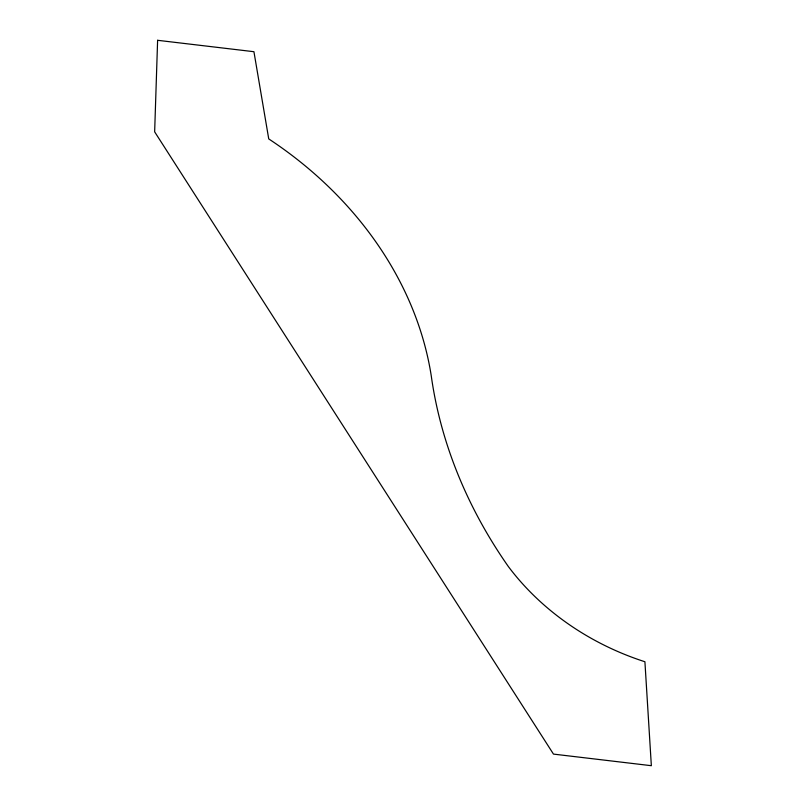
<?xml version="1.0" encoding="UTF-8"?>
<svg xmlns="http://www.w3.org/2000/svg" width="806" height="806" viewBox="0 0 806 806"><rect width="100%" height="100%" fill="white"/><g stroke="black" fill="none" stroke-linecap="round" stroke-linejoin="round"><path stroke-width="1.21" d="M157.613 40.3L154.651 131.831L553.48 754.104L651.349 765.7L644.911 661.746A244.863 204.19 18.5 0 1 508.314 566.487A514.198 428.782 18.5 0 1 431.25 375.798A373.44 311.408 18.5 0 0 268.741 138.914L253.93 51.705L157.613 40.3"/></g></svg>
